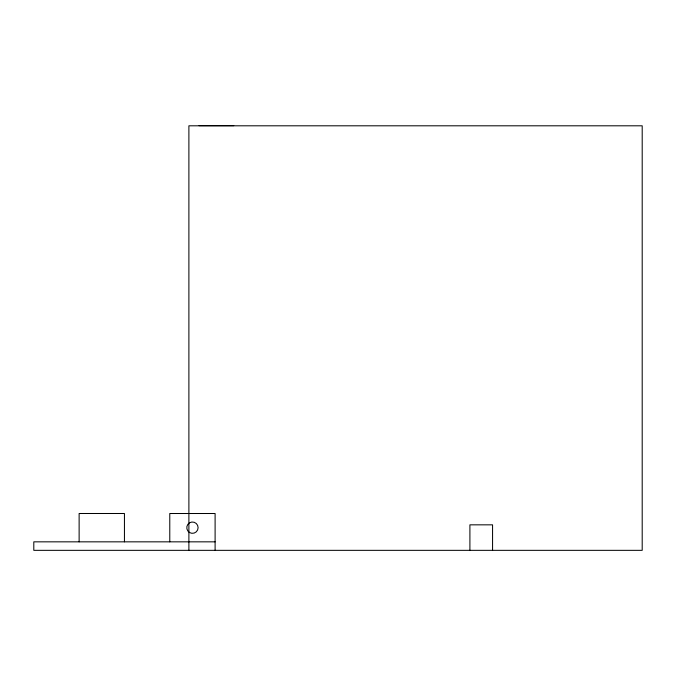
<?xml version="1.0" encoding="UTF-8"?>
<svg xmlns="http://www.w3.org/2000/svg" width="676" height="676" viewBox="0 0 676 676"><rect width="100%" height="100%" fill="white"/><g stroke="black" fill="none" stroke-linecap="round" stroke-linejoin="round"><path stroke-width="1.01" d="M199.082 125.66L233.778 125.66M215.103 541.839L33.8 541.839L33.8 550.34L642.2 550.34L642.2 125.804L188.891 125.804L188.891 550.34M492.567 550.34L492.567 524.838L469.904 524.838L469.904 550.34M215.103 550.34L215.103 513.507L169.777 513.507L169.777 541.839M124.443 541.839L124.443 513.498L79.126 513.498L79.126 541.839M189.61 532.578A5.662 5.662 0 0 0 198.102 527.677A5.662 5.662 0 0 0 189.61 522.768A5.662 5.662 0 0 0 189.61 532.578"/></g></svg>
